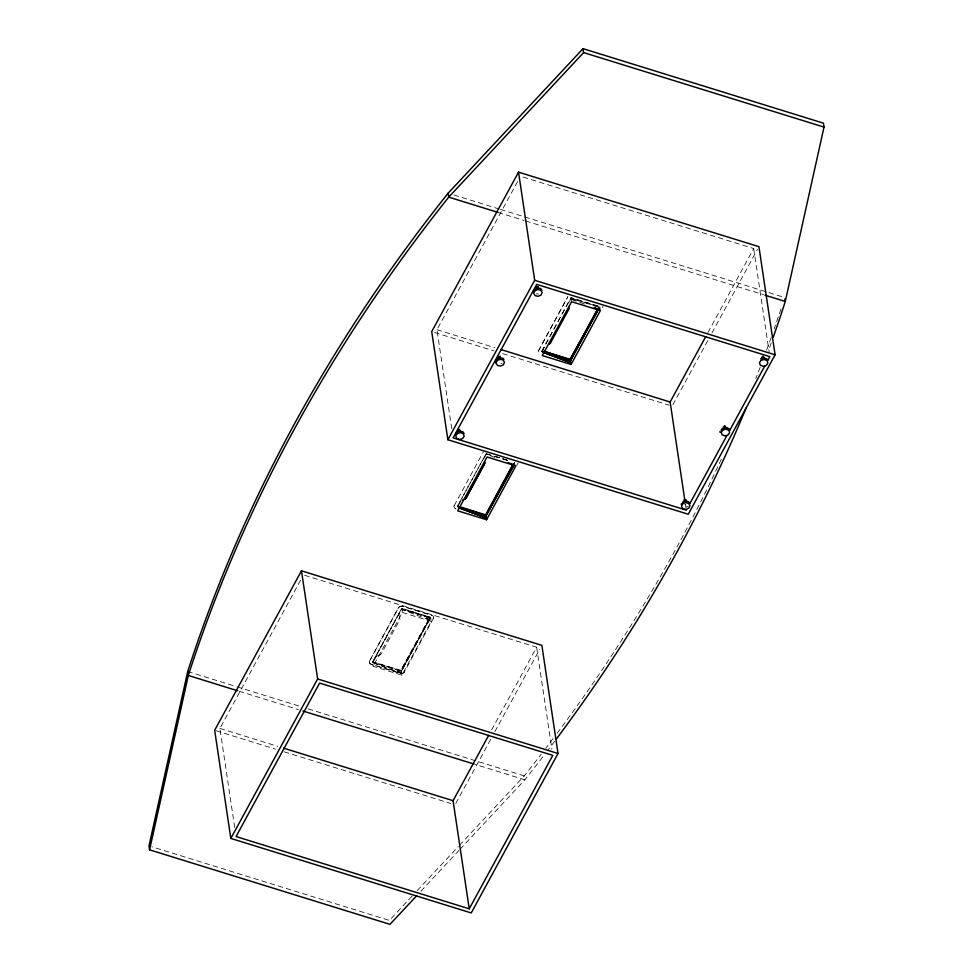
<?xml version="1.0" encoding="UTF-8"?>
<svg xmlns="http://www.w3.org/2000/svg" width="973" height="973" viewBox="0 0 973 973"><rect width="100%" height="100%" fill="white"/><g stroke="black" fill="none" stroke-linecap="round" stroke-linejoin="round"><path stroke-width="0.73" stroke-dasharray="4.87 3.65" d="M373.474 662.747L400.998 673.121L400.937 670.202L429.555 617.648L401.91 609.098L429.434 617.928L429.969 619.91L429.64 617.746L401.764 609.256L398.991 614.51M400.876 670.506L401.107 672.975M429.64 617.746L400.949 670.312L373.158 661.968L400.791 670.811M429.798 619.096L401.545 671.017L372.501 662.199L401.776 608.356L430.589 617.271L431.221 621.382L401.922 675.201L373.085 666.262L372.501 662.321L401.8 608.502L430.638 617.441L401.338 671.261L372.501 662.199M542.326 351.168L542.423 351.581M433.508 618.171L404.257 672.161A3.247 2.603 -8.5 0 1 400.195 673.34L371.394 664.425A3.491 2.785 -8.5 0 1 369.424 661.385L398.675 607.395A3.491 2.785 -8.5 0 1 402.919 606.276L431.72 615.191A3.247 2.603 -8.5 0 1 433.508 618.171L433.532 618.317A3.247 2.603 -8.5 0 0 431.744 615.337L431.72 615.191M369.424 661.385L398.675 607.395M454.063 505.924L454.038 505.778A3.491 2.785 -8.5 0 0 456.009 508.818L456.033 508.964A3.491 2.785 -8.5 0 1 454.063 505.924L483.313 451.934M372.525 662.345L401.8 608.502L402.396 612.443L373.085 666.262M376.308 656.228L373.279 661.652M457.93 506.301L460.947 500.767M483.63 459.049L486.634 453.722L486.816 454.488M486.597 454.123L487.364 454.646M373.206 662.114L373.948 663.039M402.652 610.253L402.031 609.451L429.774 620.19M397.726 670.932L398.492 670.531L399.258 671.406L397.726 670.932L398.419 670.665M426.502 618.001L427.269 617.6L428.035 618.475L426.502 618.001L428.035 618.475M399.258 671.406L397.799 670.786M514.316 462.601L514.291 462.783M429.677 618.062L401.545 671.017M401.338 671.261L430.589 617.271M373.875 663.185L400.438 673.061M516.736 465.483L518.171 462.856M234.712 827.537L219.898 728.4L300.548 580.273M451.776 428.85L436.95 329.713L518.329 180.248M538.568 350.633L567.891 296.656L538.568 350.633A3.491 2.785 -8.5 0 0 540.538 353.673L540.514 353.527M541.645 351.448L570.993 297.616L571.601 301.703M457.857 505.546L486.439 453.041L457.164 506.884M541.693 351.618L571.017 297.762L599.782 306.677L571.017 297.762M543.165 349.684L544.552 346.996M568.913 302.445L571.139 298.322L598.784 306.896L599.186 309.159M571.187 298.808L577.463 301.594M571.881 299.477L584.505 304.087M491.584 729.957L536.634 647.227L303.454 574.934M707.918 332.608L753.686 248.541L520.506 176.247M455.778 803.467L491.231 738.361M494.843 731.72L539.699 649.332M672.842 404.78L708.283 339.674M711.908 333.034L757.481 249.319M429.969 619.91L429.142 620.263M401.192 672.842L400.365 673.194M486.415 453.904L507.164 460.326M412.041 896.133L389.382 920.409L151.885 846.79M417.186 890.623L458.368 846.486M459.402 845.379L524.265 775.87A1919.79 1533.217 -8.5 0 0 541.183 754.282M420.859 891.244L458.964 850.426M459.986 849.32L524.861 779.811A1919.79 1533.217 -8.5 0 0 543.627 755.814M376.077 656.507L380.613 654.415M538.543 293.931L536.208 293.846M500.876 363.695L502.129 363.124M685.734 507.31L688.239 506.179M428.108 618.329L426.575 617.855M685.612 504.792L684.81 504.732M453.941 194.989L498.918 208.927M500.365 209.377L784.688 297.519M498.054 212.418L524.167 220.518M525.615 220.968L763.525 294.722M436.95 329.713L494.892 347.677M434.615 332.486L493.992 350.888M502.676 353.588L669.217 405.218M494.929 456.288L507.371 460.144M486.403 453.795L507.286 460.278M398.699 607.541A3.491 2.785 -8.5 0 1 402.931 606.422L431.744 615.337M429.823 618.293L401.326 670.908M402.396 612.443L431.221 621.382M369.399 661.239A3.491 2.785 -8.5 0 0 371.37 664.279L400.183 673.194A3.247 2.603 -8.5 0 0 404.233 672.015L404.257 672.161M187.716 671.54L235.588 686.379M237.035 686.829L300.864 706.617M308.125 708.867L524.265 775.87L524.861 779.811L475.542 764.523M239.078 691.219L298.553 709.658M219.898 728.4L277.828 746.364M216.115 730.723L275.493 749.137M284.177 751.825L450.718 803.455M598.65 307.176L571.139 298.322M490.161 455.705L497.13 458.344M398.881 614.717L399.988 619.375L381.343 653.686L379.567 654.987M753.686 248.541L769.181 352.177M685.406 504.148L685.856 507.14M602.701 307.468L602.725 307.614A3.247 2.603 -8.5 0 0 602.786 306.386M599.782 306.556L600.365 310.618M514.279 462.284L514.522 464.583M536.634 647.227L551.898 749.356M401.314 671.115L401.922 675.201M780.954 308.952A1919.79 1533.217 -8.5 0 1 774.167 328.923M771.163 337.473A1919.79 1533.217 -8.5 0 1 766.529 350.268M760.156 367.295A1919.79 1533.217 -8.5 0 1 755.778 378.631M721.334 459.171A1919.79 1533.217 -8.5 0 1 556.787 733.715M553.151 738.568A1919.79 1533.217 -8.5 0 1 545.804 748.249M771.236 342.837A1919.79 1533.217 -8.5 0 1 768.682 349.952M554.646 741.292A1919.79 1533.217 -8.5 0 1 548.237 749.782"/><path stroke-width="1.46" d="M485.515 515.045L485.551 517.794L458.514 507.724M543.043 352.384L570.069 362.491L570.081 359.438L598.322 308.842M773.255 337.132A1919.79 1533.217 -8.5 0 0 785.284 301.46L824.009 127.11L823.426 123.17L583.022 48.65L448.139 193.189A1919.79 1533.217 -8.5 0 0 187.716 671.54L148.991 845.89L149.574 849.83L389.978 924.35L416.748 895.659M149.574 849.83L188.312 675.481A1919.79 1533.217 -8.5 0 1 448.735 197.13L583.618 52.591L583.022 48.65M484.627 463.914L465.982 498.212L484.882 462.832M485.576 514.741L485.43 515.349L459.232 507.079M495.975 360.46L496.254 359.767M533.35 291.389L533.909 290.003M681.173 504.488L681.453 503.795M482.365 515.471L483.131 515.07L483.97 515.799L482.365 515.471L483.277 516.067M483.97 515.799L483.058 515.204M459.305 506.617L485.588 514.851L512.589 465.045M513.586 464.085L485.965 515.447M486.561 519.74L515.86 465.921L487.035 456.982L457.724 510.801L486.561 519.74L485.953 515.654L513.744 464.133M485.004 517.733L485.636 517.66M458.599 507.334L485.965 515.799L514.413 464.729M301.472 570.823L214.668 730.273L230.832 838.422L471.224 912.942L558.028 753.491L541.864 645.354L301.472 570.823L317.636 678.972L230.832 838.422M518.524 172.148L431.72 331.586L447.884 439.735L688.276 514.255L775.092 354.804L758.928 246.668L518.524 172.148L534.688 280.285L447.884 439.735M550.523 342.897L548.76 344.308L550.523 342.897L569.205 308.599L569.29 306.665M566.955 360.022L568.414 360.63M570.105 359.548L543.834 351.277L570.105 359.548L597.884 308.453M569.947 360.046L543.688 351.885M598.164 308.794L570.616 360.095M598.857 308.295L570.458 360.533L563.27 358.307L570.458 360.533L599.027 308.344M485.965 515.799L513.841 464.595M569.521 362.418L570.154 362.345M570.263 362.211L570.02 359.901M571.054 364.474L600.365 310.618L571.601 301.703L542.289 355.559L571.054 364.474L570.446 360.387L557.48 356.361M469.241 908.831L552.798 755.364L319.618 683.082L236.062 836.549L469.241 908.831L453.077 800.694L488.677 735.296M684.956 501.144L670.142 402.007L705.741 336.609M689.93 503.479L726.989 435.418M729.896 430.078L764.766 366.018M767.673 360.679L769.85 356.677L536.67 284.396L453.114 437.862L686.306 510.144M514.522 464.583L513.78 464.802M455.619 433.812L456.507 432.523M721.066 430.261L721.954 428.984M465.264 499.064L465.958 498.103M460.363 430.589L459.317 429.555L457.955 430.467L459.001 431.501M764.024 357.456L762.978 356.41L761.616 357.322L762.662 358.368M725.809 427.05L724.763 426.004L723.401 426.916L724.447 427.962M465.252 498.954L462.284 500.341M534.992 288.945L537.388 287.862L540.757 288.592L541.949 290.453M534.907 289.504L535.527 289.212M497.337 358.721L499.721 357.626M497.239 359.268L497.872 358.988M499.125 358.417L499.745 358.137M682.815 502.044L685.199 500.961L688.568 501.691L689.76 503.552M682.718 502.603L683.35 502.323M567.794 360.752L568.487 360.496M456.957 431.878L460.399 430.966L461.932 431.598M760.618 358.733L764.048 357.821L767.138 359.086L767.588 360.448M762.905 358.587L764.754 358.684M722.404 428.339L723.511 428.035M724.605 427.743L726.612 427.731M722.963 428.643L723.827 428.412M538.13 288.288L537.874 286.634L536.159 286.816L536.281 288.19M500.341 357.225L500.219 356.398L498.504 356.58L498.626 357.955M685.941 501.387L685.697 499.733L683.983 499.915L684.104 501.29M598.991 309.438L594.187 307.93M537.412 288.361L538.264 288.543M501.411 357.991L503.09 358.356M685.223 501.46L686.074 501.654M583.618 52.591L824.009 127.11M498.054 212.418L448.735 197.13L448.139 193.189M764.973 295.172L785.284 301.46L784.895 298.833M534.688 280.285L775.092 354.804M543.141 352.056L560.399 357.407L543.116 352.044M500.681 349.477L670.142 402.007M486.135 515.508L485.807 514.863M459.159 507.225L485.953 515.654M317.636 678.972L558.028 753.491M237.631 690.769L188.312 675.481L187.716 671.54M302.907 711.008L474.082 764.073M283.63 748.164L453.077 800.694M544.527 352.335L548.845 353.686M594.26 307.784L598.444 309.378M543.116 352.25L569.594 362.284M508.21 462.698L512.467 464.133M458.587 507.578L485.077 517.6M726.953 427.865L728.923 428.679M462.491 431.83L463.476 432.231M503.491 358.976L503.892 359.596M495.403 361.859L495.914 362.649M729.154 429.361L729.604 430.723M463.707 432.912L463.939 433.593M484.907 462.941L484.7 461.968M762.978 356.41L763.343 358.891M724.763 426.004L725.019 427.658M459.317 429.555L459.572 431.209M685.697 499.733L685.819 501.095M537.874 286.634L537.996 287.996M500.219 356.398L500.329 357.772M719.971 431.513L720.032 432.365M746.133 407.967A1919.79 1533.217 -8.5 0 1 556.459 738.872M497.045 360.618L496.011 363.148L497.458 365.422L500.536 366.091L503.442 364.766L504.476 362.224L503.029 359.961L499.952 359.292L497.045 360.618M534.7 290.854L533.666 293.384L535.114 295.646L538.203 296.315L541.11 295.001L542.143 292.459L540.696 290.197L537.607 289.528L534.7 290.854M682.523 503.953L681.489 506.483L682.937 508.757L686.014 509.414L688.92 508.101L689.954 505.559L688.507 503.296L685.43 502.627L682.523 503.953M457.407 433.471L455.778 435.819L456.617 438.3L459.426 439.468L462.564 438.628L464.194 436.269L463.355 433.788L460.545 432.632L457.407 433.471M761.056 360.326L759.439 362.674L760.266 365.167L763.087 366.322L766.225 365.483L767.855 363.124L767.016 360.642L764.206 359.487L761.056 360.326M722.854 429.92L721.224 432.28L722.063 434.761L724.873 435.916L728.011 435.077L729.641 432.717L728.801 430.236L725.992 429.081L722.854 429.92"/></g></svg>
